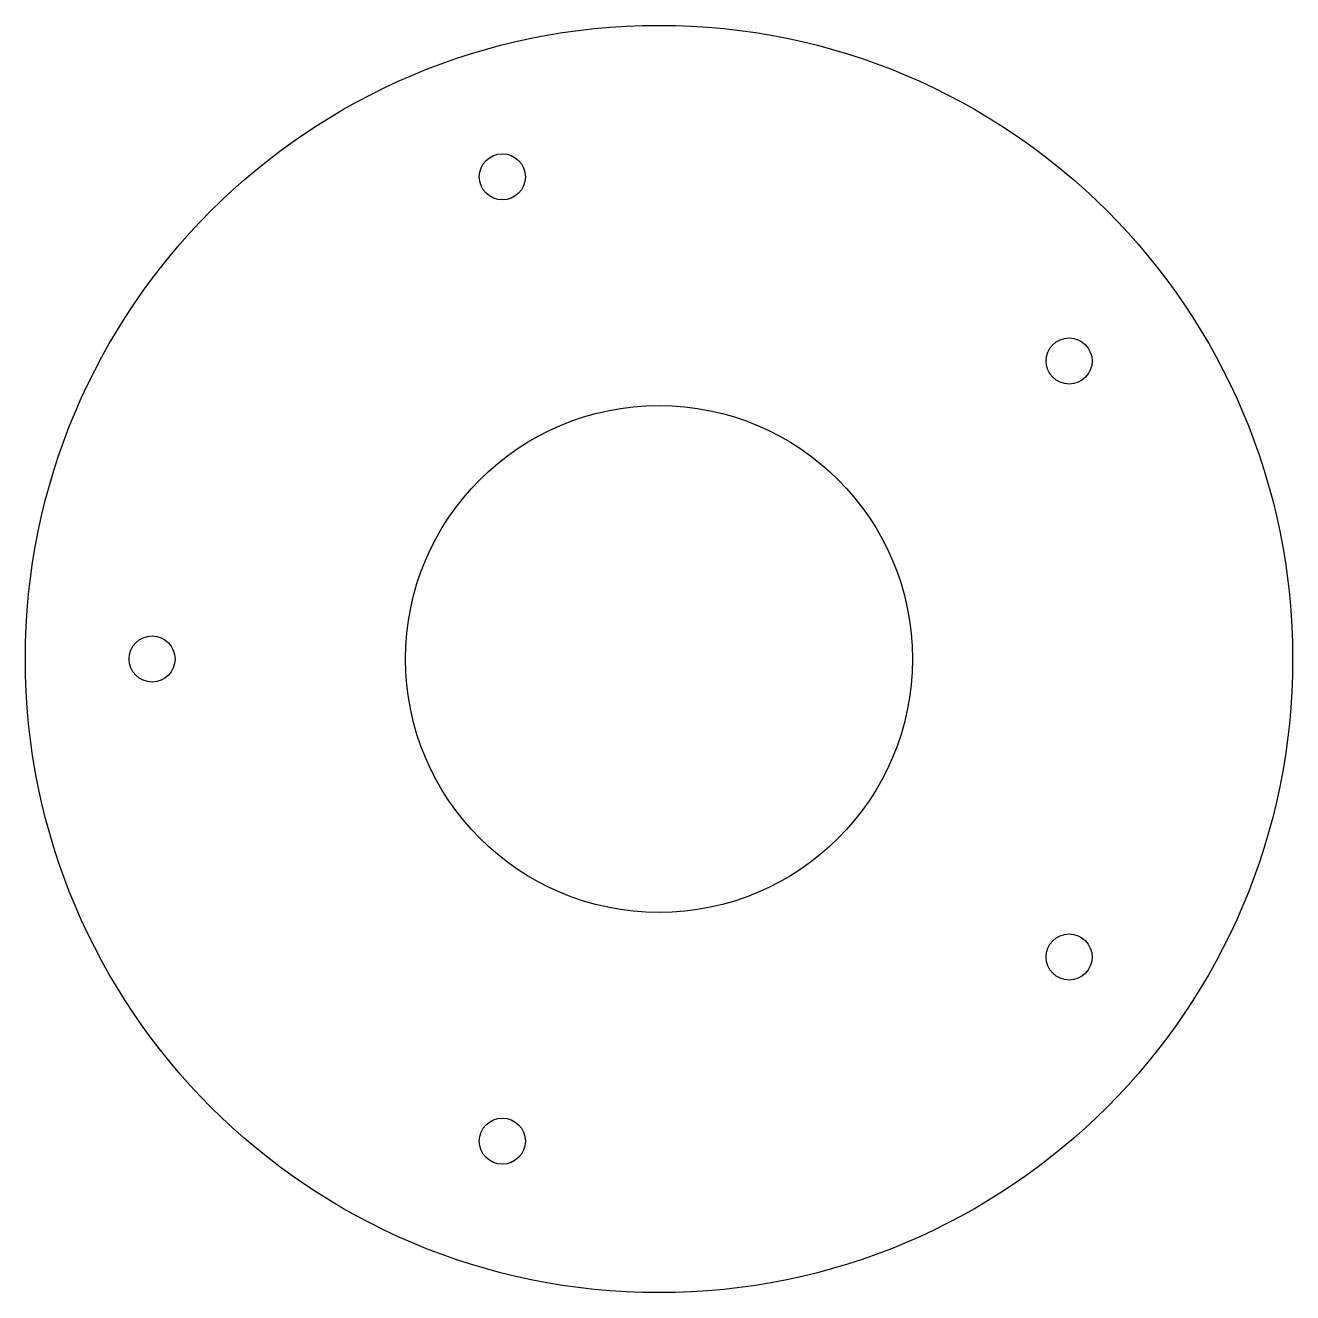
# Model space of a CAD drawing. Header units: inches. Extents: x -1.37 to 1.37, y -1.37 to 1.37.
import ezdxf

# ---------------------------------------------------------------- set-up
doc = ezdxf.new("R2010")
doc.units = ezdxf.units.IN
doc.header["$MEASUREMENT"] = 0

msp = doc.modelspace()

# ---------------------------------------------------------------- linework, layer by layer
for centre, radius in [((0, 0), 1.375), ((-0.3399, 1.0462), 0.05), ((0.8899, 0.6466), 0.05), ((0, 0), 0.55), ((-1.1, 0), 0.05), ((0.8899, -0.6466), 0.05), ((-0.3399, -1.0462), 0.05)]:
    msp.add_circle(centre, radius)

doc.saveas('drawing.dxf')
